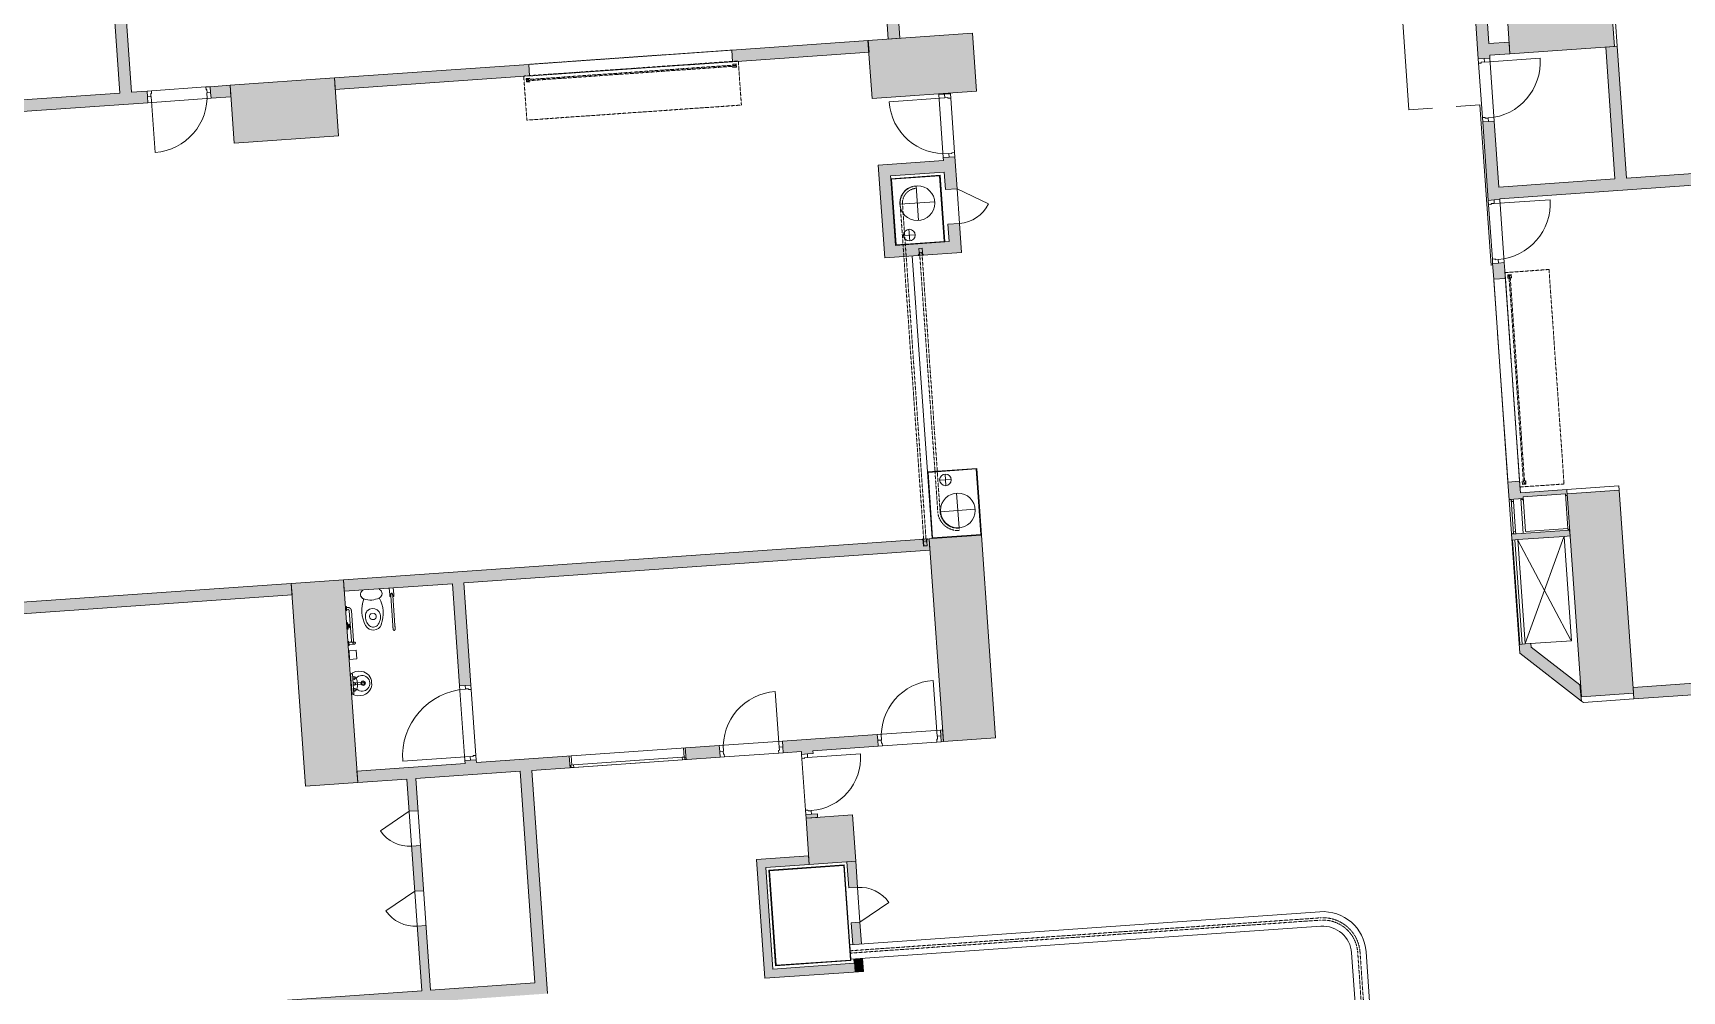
# Model space of a CAD drawing. Header units: millimetres. Extents: x 833941507 to 1669051331, y 817666127 to 1636299673.
# Drawn here: x 834426226 to 834454592, y 818070849 to 818087337 of the extents above; entities that cross this region are included whole.
import ezdxf

# ---------------------------------------------------------------- set-up
doc = ezdxf.new("R2010")
doc.units = ezdxf.units.MM
doc.header["$LTSCALE"] = 3
doc.linetypes.add('3A35X-MAGP-P-MP-B02B$0$Long Dash', pattern=[13.5, 9, -4.5])
doc.linetypes.add('3A35X-MAGP-P-MP-B02B$0$Overhead', pattern=[1.8, 1.2, -0.6])
for name, color, linetype, lineweight in [('3A35X-MAGP-P-MP-B02B$0$A-000-M_MASS', 252, 'Continuous', 5), ('3A35X-MAGP-P-MP-B02B$0$A-010-M_LINE', 252, 'Continuous', 5), ('3A35X-MAGP-P-MP-B02B$0$A-200-M_WALL_INT', 252, 'Continuous', 9), ('3A35X-MAGP-P-MP-B02B$0$A-200-M_WALL_PAT', 252, 'Continuous', 9), ('3A35X-MAGP-P-MP-B02B$0$A-230-M_FLOOR', 252, 'Continuous', 18), ('3A35X-MAGP-P-MP-B02B$0$A-314-M_WINDO_GLASS', 252, 'Continuous', 9), ('3A35X-MAGP-P-MP-B02B$0$A-314-M_WINDOW', 252, 'Continuous', 5), ('3A35X-MAGP-P-MP-B02B$0$A-314-M_WINDOW_FRM', 252, 'Continuous', 9), ('3A35X-MAGP-P-MP-B02B$0$A-325-M_DOOR', 252, 'Continuous', 5), ('3A35X-MAGP-P-MP-B02B$0$A-325-MH_DOOR', 252, '3A35X-MAGP-P-MP-B02B$0$Long Dash', 5), ('3A35X-MAGP-P-MP-B02B$0$A-770-ME_FFE_SA', 252, 'Continuous', 5), ('3A35X-MAGP-P-MP-B02B$0$A-770-MH_FFE_SA', 252, '3A35X-MAGP-P-MP-B02B$0$Overhead', 5), ('3A35X-MAGP-P-MP-B02B$0$M-520-M_DRAINAGE_FW', 252, 'Continuous', 5), ('3A35X-MAGP-P-MP-B02B$0$S-280-M_COLUMN', 252, 'Continuous', 9), ('3A35X-MAGP-P-MP-B02B$0$Z-050-M_SECTION', 252, 'Continuous', 5), ('3A35X-MAGP-P-MP-B02B$0$Z-060-M_DETAIL', 252, 'Continuous', 5), ('UAJ-23FLOR-h', 251, 'Continuous', 9)]:
    doc.layers.add(name, color=color, linetype=linetype, lineweight=lineweight)
doc.layers.add('UAJ-00XREF', color=7, linetype='Continuous')

# ---------------------------------------------------------------- blocks, each defined once
blk = doc.blocks.new('GBP-LTC-LB01')
at = {"layer": 'UAJ-23FLOR-h'}
h = blk.add_hatch(dxfattribs=at)
h.set_pattern_fill('EARTH,_O', color=256, scale=180, angle=45)
h.set_pattern_definition([(48.9989, (834576001.8, 818046085.3), (-112.727, 1612.5107), [1143, -1143]), (48.9989, (834575678.3, 818046366.6), (-112.727, 1612.5107), [1143, -1143]), (48.9989, (834575354.8, 818046647.8), (-112.727, 1612.5107), [1143, -1143]), (138.9989, (834575340.7, 818046849.3), (-1612.5107, -112.727), [1143, -1143]), (138.9989, (834575621.9, 818047172.8), (-1612.5107, -112.727), [1143, -1143]), (138.9989, (834575903.1, 818047496.3), (-1612.5107, -112.727), [1143, -1143])])
h.paths.add_polyline_path([(834572173, 818200349), (834310584, 818182062), (834331502, 817882832), (834364940, 817885169), (834473096, 818011284), (834480534, 818020120), (834485095, 818025710), (834491376, 818033619), (834497063, 818041013), (834493146, 818043679), (834512789, 818074029), (834518712, 818083675), (834526231, 818096325), (834534646, 818111073), (834545956, 818131981), (834557205, 818154199), (834564040, 818168497), (834570941, 818183576), (834578368, 818200696)])
h.paths.add_polyline_path([(834382131, 817956470), (834418269, 817958996), (834422062, 817963856), (834428403, 817964299), (834467239, 818010696), (834466445, 818021739), (834476098, 818035709), (834485267, 818048983), (834487015, 818051460), (834497268, 818067303), (834492893, 818129890), (834448057, 818126756), (834416897, 818105052), (834382061, 818080789), (834386167, 818022059), (834377588, 818021459)], flags=16)
edge = h.paths.add_edge_path(flags=16)
edge.add_line((834540292, 818142076), (834533466, 818141614))
edge.add_line((834533466, 818141614), (834523258, 818143863))
edge.add_line((834523258, 818143863), (834525897, 818155839))
edge.add_arc((834558382, 818267025), 115835, 237.2184, 253.71313, ccw=False)
edge.add_line((834495665, 818169638), (834498268, 818132357))
edge.add_line((834498268, 818132357), (834496346, 818130135))
edge.add_line((834496346, 818130135), (834492880, 818129893))
edge.add_line((834492880, 818129893), (834494230, 818110588))
edge.add_line((834494230, 818110588), (834496326, 818110708))
edge.add_line((834496326, 818110708), (834498420, 818080754))
edge.add_line((834498420, 818080754), (834498046, 818080727))
edge.add_line((834498046, 818080727), (834498255, 818077746))
edge.add_line((834498255, 818077746), (834503061, 818078082))
edge.add_line((834503061, 818078082), (834504980, 818081212))
edge.add_line((834504980, 818081212), (834509429, 818088471))
edge.add_line((834509429, 818088471), (834515217, 818097914))
edge.add_line((834515217, 818097914), (834526067, 818116416))
edge.add_line((834526067, 818116416), (834532489, 818127889))
edge.add_line((834532489, 818127889), (834534831, 818132146))
edge.add_line((834534831, 818132146), (834540292, 818142076))
h = blk.add_hatch(dxfattribs=at)
h.set_pattern_fill('EARTH,_O', color=256, scale=180, angle=45)
h.set_pattern_definition([(45.0000001, (-1082349.7, 54794.9), (-3e-06, 1616.4461018), [1143, -1143]), (45.0000001, (-1082652.8, 55098), (-3e-06, 1616.4461018), [1143, -1143]), (45.0000001, (-1082955.9, 55401.1), (-3e-06, 1616.4461018), [1143, -1143]), (135.0000001, (-1082955.9, 55603.1), (-1616.4461018, -3e-06), [1143, -1143]), (135.0000001, (-1082652.8, 55906.2), (-1616.4461018, -3e-06), [1143, -1143]), (135.0000001, (-1082349.7, 56209.3), (-1616.4461018, -3e-06), [1143, -1143])])
h.paths.add_polyline_path([(834669469, 818015499), (834651081, 818014214), (834651091, 818014066), (834669480, 818015352)], flags=16)
edge = h.paths.add_edge_path()
edge.add_arc((834611764, 818123015), 22001, 94.0007, 118.6887)
edge.add_line((834601202, 818142316), (834593918, 818141228))
edge.add_arc((834611768, 818123014), 25503, 93.9972, 134.4213, ccw=False)
edge.add_line((834609991, 818148455), (834618164, 818149026))
edge.add_line((834618164, 818149026), (834618408, 818145535))
edge.add_line((834618408, 818145535), (834616365, 818145392))
edge.add_line((834616365, 818145392), (834616609, 818141901))
edge.add_line((834616609, 818141901), (834611622, 818141552))
edge.add_line((834611622, 818141552), (834611378, 818145043))
edge.add_line((834611378, 818145043), (834610229, 818144963))
h.paths.add_polyline_path([(834673233, 818197366), (834607546, 818192774), (834599172, 818174435), (834588349, 818152375), (834578622, 818133891), (834568418, 818115665), (834556457, 818095618), (834546606, 818080042), (834532219, 818058624), (834523692, 818046596), (834515684, 818035708), (834508244, 818025930), (834500656, 818016266), (834489787, 818002934), (834483448, 817995421), (834478638, 817989842), (834458454, 817967379), (834441506, 817949096), (834383076, 817886437), (834482027, 817893355), (834551919, 817920009), (834634905, 817930637), (834634023, 817939309), (834633770, 817941796), (834633578, 817943687), (834508697, 817930984), (834507053, 817930191), (834506409, 817939427), (834507657, 817945567), (834503417, 818006767), (834503064, 818011763), (834514053, 818025792), (834520785, 818034889), (834526319, 818042437), (834532382, 818050706), (834536346, 818056473), (834542258, 818065226), (834550406, 818077287), (834561579, 818095002), (834574523, 818117080), (834587769, 818140310), (834609774, 818143595), (834610002, 818140336), (834634253, 818142031), (834636807, 818105492), (834642791, 818105914), (834646279, 818056033), (834640293, 818055614), (834643382, 818011425), (834641138, 818011268), (834645776, 817944928), (834639048, 817944244), (834640362, 817931328), (834651070, 817932707), (834650588, 817936476), (834685106, 817940897), (834685588, 817937128), (834691374, 817937869)])
blk = doc.blocks.new('3A35X-MAGP-P-MP-B02B')
at = {"layer": '3A35X-MAGP-P-MP-B02B$0$A-200-M_WALL_PAT'}
h = blk.add_hatch(color=256, dxfattribs=at)
h.paths.add_polyline_path([(55550, 163456), (55750, 163456), (55750, 168930), (55550, 168930)], flags=0)
h.paths.add_polyline_path([(55550, 171156), (55750, 171156), (55750, 172318), (55550, 172318), (55550, 171356)], flags=0)
h.paths.add_polyline_path([(55597, 173406), (55750, 173406), (55750, 173456), (55550, 173455), (55550, 173406)], flags=0)
h = blk.add_hatch(color=256, dxfattribs=at)
h.paths.add_polyline_path([(68900, 163456), (69000, 163456), (69000, 164143), (68800, 164143), (68800, 163456)], flags=0)
h.paths.add_polyline_path([(68900, 166869), (69000, 166869), (69000, 170856), (68800, 170856), (68800, 166869)], flags=0)
h = blk.add_hatch(color=256, dxfattribs=at)
h.paths.add_polyline_path([(79100, 151976), (79100, 152306), (78900, 152306), (78900, 152156)], flags=0)
h.paths.add_polyline_path([(79000, 154106), (79100, 154106), (79100, 154206), (78900, 154206), (78900, 154106)], flags=0)
h.paths.add_polyline_path([(78900, 154806), (79100, 154806), (79100, 155106), (78900, 155106), (78900, 154831)], flags=0)
h.paths.add_polyline_path([(79100, 158606), (79100, 158878), (78900, 158878), (78900, 158606), (79000, 158606)], flags=0)
h.paths.add_polyline_path([(79100, 159966), (79100, 161318), (78900, 161318), (78900, 159966), (79000, 159966)], flags=0)
h.paths.add_polyline_path([(79100, 162406), (79100, 166656), (78900, 166656), (78900, 162406), (79000, 162406)], flags=0)
h = blk.add_hatch(color=256, dxfattribs=at)
h.paths.add_polyline_path([(56019, 163256), (56019, 163456), (50250, 163456), (50250, 163256), (55906, 163256)], flags=0)
h.paths.add_polyline_path([(57450, 163256), (57450, 163456), (57107, 163456), (57107, 163256)], flags=0)
h = blk.add_hatch(color=256, dxfattribs=at)
h.paths.add_polyline_path([(66734, 163256), (68450, 163257), (68450, 163456), (66100, 163456), (66100, 163256), (66372, 163256)], flags=0)
h.paths.add_polyline_path([(62600, 163256), (62600, 163456), (59250, 163456), (59250, 163256), (62100, 163256)], flags=0)
for points in [[(79450, 162456), (79450, 162656), (79100, 162656), (79100, 162456)], [(81100, 160181), (81300, 160181), (81300, 162456), (81100, 162456)], [(69357, 161106), (69600, 161106), (69600, 161306), (68475, 161306), (68475, 161106), (68974, 161106)], [(68675, 159906), (68675, 161106), (68475, 161106), (68475, 159906)], [(81100, 159981), (81100, 160181), (79100, 160181), (79100, 159981), (80921, 159981)], [(89134, 159981), (90955, 159981), (90955, 160181), (81100, 160181), (81100, 159981), (88702, 159981)], [(79900, 154806), (79900, 154906), (79100, 154906), (79100, 154806), (79140, 154806), (79140, 154836), (79870, 154836), (79870, 154806)], [(79100, 154106), (79900, 154106), (79900, 154206), (79100, 154206)], [(79900, 151256), (79886, 151539), (79100, 152245), (79100, 151976), (79817, 151331)], [(59800, 151331), (61600, 151331), (61600, 151531), (58800, 151531), (58800, 151331), (59650, 151331)], [(61800, 147681), (61800, 151531), (61600, 151531), (61600, 147681)], [(80800, 151231), (91800, 151231), (91800, 151431), (80800, 151431), (80800, 151331)], [(65700, 147631), (65700, 149531), (65550, 149531), (65550, 147631)], [(65700, 149381), (66450, 149381), (66450, 149531), (65700, 149531)], [(67050, 147481), (67100, 147481), (67100, 147631), (65550, 147631), (65550, 147481), (66734, 147481)], [(67100, 147481), (67250, 147481), (67250, 147706), (67100, 147706), (67100, 147519)]]:
    blk.add_hatch(color=256, dxfattribs=at).paths.add_polyline_path(points, flags=0)
h = blk.add_hatch(color=256, dxfattribs=at)
h.paths.add_polyline_path([(69600, 159906), (69800, 159906), (69800, 160206), (69600, 160206)], flags=0)
h.paths.add_polyline_path([(69600, 160806), (69800, 160806), (69800, 161355), (69600, 161355), (69600, 160831)], flags=0)
h.paths.add_polyline_path([(69753, 162443), (69800, 162443), (69800, 162456), (69600, 162456), (69600, 162443), (69700, 162443)], flags=0)
h = blk.add_hatch(color=256, dxfattribs=at)
h.paths.add_polyline_path([(69067, 159706), (69800, 159706), (69800, 159906), (68475, 159906), (68475, 159706), (69065, 159706)], flags=0)
h.paths.add_polyline_path([(69067, 159706), (69065, 159707), (69070, 159756), (69072, 159826), (69130, 159825), (69130, 159756), (69129, 159768), (69129, 159825), (69072, 159825), (69070, 159744), (69067, 159707)], flags=0)
h = blk.add_hatch(color=256, dxfattribs=at)
h.paths.add_polyline_path([(49750, 154631), (57900, 154631), (57900, 154831), (49537, 154831), (49537, 154631)], flags=0)
h.paths.add_polyline_path([(48448, 154631), (48449, 154631), (48448, 154831), (47800, 154831), (47800, 154631), (48400, 154631)], flags=0)
h = blk.add_hatch(color=256, dxfattribs=at)
h.paths.add_polyline_path([(60307, 154631), (68900, 154631), (68900, 154831), (58800, 154831), (58800, 154631), (60014, 154631)], flags=0)
h.paths.add_polyline_path([(68795, 154711), (68795, 154781), (68797, 154770), (68797, 154712), (68854, 154712), (68855, 154793), (68855, 154781), (68854, 154711), (68797, 154711)], flags=0)
h = blk.add_hatch(color=256, dxfattribs=at)
h.paths.add_polyline_path([(60665, 151531), (60860, 151531), (60860, 151581), (60665, 151581)], flags=0)
h.paths.add_polyline_path([(60665, 152869), (60860, 152869), (60860, 154631), (60665, 154631), (60665, 152977)], flags=0)
h = blk.add_hatch(color=256, dxfattribs=at)
h.paths.add_polyline_path([(61800, 151331), (62462, 151331), (62462, 151531), (61800, 151531)], flags=0)
h.paths.add_polyline_path([(64462, 151331), (65049, 151331), (65049, 151531), (64462, 151531)], flags=0)
h.paths.add_polyline_path([(66450, 151331), (67774, 151331), (67774, 151531), (66137, 151531), (66137, 151331)], flags=0)
h.paths.add_polyline_path([(68862, 151331), (68900, 151331), (68900, 151531), (68862, 151531), (68862, 151378)], flags=0)
h = blk.add_hatch(color=256, dxfattribs=at)
h.paths.add_polyline_path([(59650, 147681), (59800, 147681), (59800, 148796), (59650, 148796), (59650, 147696)], flags=0)
h.paths.add_polyline_path([(59650, 149396), (59800, 149396), (59800, 150176), (59650, 150176), (59650, 149862)], flags=0)
h.paths.add_polyline_path([(59650, 150776), (59800, 150776), (59800, 151331), (59650, 151331)], flags=0)
h = blk.add_hatch(color=256, dxfattribs=at)
h.paths.add_polyline_path([(66650, 150181), (66650, 150243), (66450, 150243), (66450, 150181), (66610, 150181)], flags=0)
h.paths.add_polyline_path([(66529, 151281), (66650, 151281), (66650, 151331), (66450, 151331), (66450, 151281), (66493, 151281)], flags=0)
h = blk.add_hatch(color=256, dxfattribs=at)
h.paths.add_polyline_path([(67225, 147956), (67250, 147956), (67250, 148331), (67100, 148331), (67100, 147956)], flags=0)
h.paths.add_polyline_path([(67100, 148931), (67250, 148931), (67250, 149381), (67100, 149381)], flags=0)
h = blk.add_hatch(color=256, dxfattribs=at)
h.paths.add_polyline_path([(57906, 147481), (61800, 147481), (61800, 147681), (52870, 147681), (52870, 147481), (57900, 147481)], flags=0)
h.paths.add_polyline_path([(50537, 147481), (50844, 147481), (50844, 147681), (50262, 147681), (50450, 147481)], flags=0)
at = {"layer": '3A35X-MAGP-P-MP-B02B$0$A-314-M_WINDOW'}
h = blk.add_hatch(dxfattribs=at)
h.set_pattern_fill('FP_3', color=256, angle=-90, style=0, pattern_type=2)
h.set_pattern_definition([(45, (6e-05, 5e-05), (-1391.035, 1391.035), []), (135, (6e-05, 5e-05), (-1391.035, -1391.035), [])])
h.paths.add_polyline_path([(78935, 154211), (78935, 154801), (78900, 154801), (78900, 154211)], flags=0)
at = {"layer": '3A35X-MAGP-P-MP-B02B$0$S-280-M_COLUMN', "lineweight": 5}
for points in [[(57450, 162456), (59250, 162456), (59250, 163456), (57450, 163456), (57450, 163256)], [(70250, 162456), (70250, 163456), (68450, 163456), (68450, 162456), (69800, 162456)], [(79450, 162456), (81250, 162456), (81250, 163456), (79450, 163456), (79450, 162562)], [(58800, 151331), (58800, 154831), (57900, 154831), (57900, 151331)], [(69800, 151331), (69800, 154831), (68900, 154831), (68900, 151331)], [(80049, 151331), (80800, 151331), (80800, 154831), (79900, 154831), (79900, 151331), (80046, 151331)], [(67250, 149381), (67250, 150181), (66450, 150181), (66450, 149381), (67050, 149381)]]:
    blk.add_hatch(color=256, dxfattribs=at).paths.add_polyline_path(points, flags=0)
at = {"layer": '3A35X-MAGP-P-MP-B02B$0$A-000-M_MASS'}
for p, q in [((59575, 154520), (59575, 154631)), ((59645, 154631), (59645, 154520)), ((58820, 154366), (58810, 154366)), ((58810, 154331), (58810, 154365)), ((58810, 154297), (58810, 154331)), ((58820, 154365), (58820, 154331)), ((58840, 154349), (58820, 154349)), ((58820, 154331), (58820, 154297)), ((58820, 154313), (58840, 154313)), ((59575, 154485), (59575, 154520)), ((59575, 154485), (59593, 154485)), ((59592, 154499), (59592, 153984)), ((59628, 153984), (59628, 154499)), ((59628, 154485), (59645, 154485)), ((59645, 154520), (59645, 154485)), ((58810, 154296), (58820, 154296)), ((58862, 154291), (58862, 153771)), ((58898, 153771), (58898, 154291)), ((58820, 153766), (58810, 153766)), ((58820, 153766), (58810, 153766)), ((58810, 153766), (58810, 153765)), ((58810, 153696), (58810, 153766)), ((58810, 153765), (58810, 153765)), ((58820, 153766), (58820, 153696)), ((58820, 153765), (58820, 153766)), ((58820, 153765), (58820, 153765)), ((58870, 153749), (58820, 153749)), ((58810, 153697), (58810, 153697)), ((58810, 153697), (58810, 153696)), ((58810, 153696), (58820, 153696)), ((58810, 153696), (58820, 153696)), ((58820, 153713), (58870, 153713)), ((58820, 153697), (58820, 153697)), ((58820, 153696), (58820, 153697))]:
    blk.add_line(p, q, dxfattribs=at)
at = {"layer": '3A35X-MAGP-P-MP-B02B$0$A-000-M_MASS', "flags": 128}
for points in [[(58898, 154291), (58898, 154293), (58898, 154296), (58898, 154298), (58898, 154300), (58897, 154303), (58897, 154305), (58896, 154307), (58895, 154309), (58895, 154312), (58894, 154314), (58893, 154316), (58892, 154318), (58891, 154320), (58890, 154322), (58888, 154324), (58887, 154326), (58885, 154328), (58884, 154329), (58882, 154331), (58881, 154333), (58879, 154334), (58877, 154336), (58876, 154337), (58874, 154339), (58872, 154340), (58870, 154341), (58868, 154342), (58866, 154343), (58864, 154344), (58861, 154345), (58859, 154346), (58857, 154347), (58855, 154347), (58853, 154348), (58850, 154348), (58848, 154349), (58846, 154349), (58843, 154349), (58841, 154349), (58840, 154349)], [(58840, 154313), (58841, 154313), (58842, 154313), (58843, 154313), (58844, 154313), (58845, 154313), (58846, 154313), (58846, 154312), (58847, 154312), (58848, 154312), (58849, 154311), (58850, 154311), (58851, 154311), (58851, 154310), (58852, 154310), (58853, 154309), (58854, 154309), (58854, 154308), (58855, 154308), (58856, 154307), (58856, 154307), (58857, 154306), (58857, 154305), (58858, 154305), (58858, 154304), (58859, 154303), (58859, 154302), (58860, 154302), (58860, 154301), (58861, 154300), (58861, 154299), (58861, 154298), (58861, 154297), (58862, 154297), (58862, 154296), (58862, 154295), (58862, 154294), (58862, 154293), (58862, 154292), (58862, 154291), (58862, 154291)], [(59624, 154520), (59622, 154527), (59621, 154533), (59619, 154538), (59616, 154541), (59614, 154544), (59612, 154545), (59609, 154545), (59607, 154544), (59604, 154541), (59602, 154538), (59600, 154533), (59598, 154527), (59597, 154520)], [(58862, 153771), (58862, 153770), (58862, 153769), (58862, 153769), (58862, 153768), (58862, 153767), (58862, 153766), (58862, 153765), (58861, 153764), (58861, 153763), (58861, 153763), (58860, 153762), (58860, 153761), (58859, 153760), (58859, 153759), (58859, 153759), (58858, 153758), (58857, 153757), (58857, 153757), (58856, 153756), (58856, 153755), (58855, 153755), (58854, 153754), (58854, 153754), (58853, 153753), (58852, 153753), (58852, 153752), (58851, 153752), (58850, 153751), (58849, 153751), (58848, 153751), (58848, 153750), (58847, 153750), (58846, 153750), (58845, 153750), (58844, 153749), (58843, 153749), (58842, 153749), (58841, 153749)], [(58870, 153749), (58872, 153749), (58874, 153749), (58875, 153749), (58877, 153749), (58878, 153749), (58880, 153749), (58881, 153749), (58883, 153749), (58884, 153749), (58886, 153749), (58887, 153749), (58889, 153749), (58890, 153749), (58892, 153749), (58893, 153749), (58894, 153749), (58896, 153749), (58897, 153749), (58898, 153749), (58899, 153749), (58900, 153749), (58901, 153749), (58902, 153749), (58903, 153749), (58904, 153749), (58905, 153749), (58906, 153749), (58906, 153749), (58907, 153749), (58908, 153749), (58908, 153749), (58909, 153749), (58909, 153749), (58909, 153749)], [(58882, 153731), (58884, 153732), (58885, 153734), (58887, 153736), (58888, 153738), (58889, 153740), (58890, 153742), (58892, 153744), (58893, 153746), (58894, 153748), (58894, 153750), (58895, 153752), (58896, 153755), (58897, 153757), (58897, 153759), (58898, 153761), (58898, 153764), (58898, 153766), (58898, 153768), (58898, 153771), (58898, 153771)], [(58910, 153749), (58910, 153749), (58910, 153749)], [(58912, 153749), (58913, 153749), (58913, 153749), (58914, 153749), (58915, 153749), (58915, 153748), (58916, 153748), (58917, 153748), (58917, 153748), (58918, 153747), (58919, 153747), (58919, 153747), (58920, 153746), (58921, 153746), (58921, 153746), (58922, 153745), (58922, 153745)], [(58924, 153743), (58924, 153743), (58925, 153742), (58925, 153741), (58926, 153741), (58926, 153740), (58926, 153740), (58927, 153739), (58927, 153738), (58927, 153738), (58927, 153737), (58928, 153736), (58928, 153736), (58928, 153735), (58928, 153734), (58928, 153734), (58928, 153733), (58928, 153732)], [(59592, 153984), (59592, 153982), (59592, 153979), (59592, 153976), (59592, 153974), (59592, 153971), (59592, 153969), (59592, 153966), (59592, 153964), (59592, 153961), (59592, 153959), (59592, 153956), (59592, 153954), (59592, 153952), (59592, 153950), (59592, 153947), (59592, 153945), (59592, 153943), (59592, 153941), (59592, 153939), (59592, 153938), (59592, 153936), (59592, 153934), (59592, 153932), (59592, 153931), (59592, 153929), (59592, 153928), (59592, 153927), (59592, 153926), (59592, 153925), (59592, 153924), (59592, 153923), (59592, 153922), (59592, 153921), (59592, 153921), (59592, 153920), (59592, 153920), (59592, 153919), (59592, 153919), (59592, 153919)], [(59592, 153919), (59592, 153919), (59592, 153919), (59592, 153920), (59592, 153920), (59592, 153920), (59592, 153921), (59592, 153922), (59592, 153922), (59592, 153923), (59592, 153924), (59592, 153925), (59592, 153927), (59592, 153928), (59592, 153929), (59592, 153931), (59592, 153932), (59592, 153934), (59592, 153935), (59592, 153937), (59592, 153939), (59592, 153941), (59592, 153943), (59592, 153945), (59592, 153947), (59592, 153949), (59592, 153951), (59592, 153954), (59592, 153956), (59592, 153958), (59592, 153961), (59592, 153963), (59592, 153966), (59592, 153968), (59592, 153971), (59592, 153973), (59592, 153976), (59592, 153978), (59592, 153981), (59592, 153983), (59592, 153984)], [(59628, 153919), (59628, 153918), (59628, 153918), (59628, 153917), (59628, 153916), (59628, 153916), (59628, 153915), (59628, 153914), (59627, 153914), (59627, 153913), (59627, 153912), (59627, 153912), (59626, 153911), (59626, 153910), (59626, 153910), (59625, 153909), (59625, 153908), (59624, 153908), (59624, 153907), (59623, 153907), (59623, 153906), (59622, 153906), (59622, 153905), (59621, 153905), (59621, 153904), (59620, 153904), (59619, 153904), (59619, 153903), (59618, 153903), (59618, 153903), (59617, 153902), (59616, 153902), (59616, 153902), (59615, 153902), (59614, 153902), (59613, 153901), (59613, 153901), (59612, 153901), (59611, 153901), (59611, 153901), (59610, 153901), (59609, 153901), (59608, 153901), (59608, 153901), (59607, 153901), (59606, 153902), (59606, 153902), (59605, 153902), (59604, 153902), (59604, 153903), (59603, 153903), (59602, 153903), (59602, 153903), (59601, 153904), (59600, 153904), (59600, 153905), (59599, 153905), (59599, 153906), (59598, 153906), (59598, 153906), (59597, 153907), (59597, 153908), (59596, 153908), (59596, 153909), (59595, 153909), (59595, 153910), (59595, 153911), (59594, 153911), (59594, 153912), (59594, 153912), (59593, 153913), (59593, 153914), (59593, 153915), (59593, 153915), (59593, 153916), (59593, 153917), (59592, 153917), (59592, 153918), (59592, 153919), (59592, 153919)], [(59628, 153984), (59628, 153982), (59628, 153979), (59628, 153976), (59628, 153974), (59628, 153971), (59628, 153969), (59628, 153966), (59628, 153964), (59628, 153961), (59628, 153959), (59628, 153956), (59628, 153954), (59628, 153952), (59628, 153950), (59628, 153947), (59628, 153945), (59628, 153943), (59628, 153941), (59628, 153939), (59628, 153938), (59628, 153936), (59628, 153934), (59628, 153932), (59628, 153931), (59628, 153929), (59628, 153928), (59628, 153927), (59628, 153926), (59628, 153925), (59628, 153924), (59628, 153923), (59628, 153922), (59628, 153921), (59628, 153921), (59628, 153920), (59628, 153920), (59628, 153919), (59628, 153919), (59628, 153919)], [(59628, 153919), (59628, 153919), (59628, 153919), (59628, 153920), (59628, 153920), (59628, 153920), (59628, 153921), (59628, 153922), (59628, 153922), (59628, 153923), (59628, 153924), (59628, 153925), (59628, 153927), (59628, 153928), (59628, 153929), (59628, 153931), (59628, 153932), (59628, 153934), (59628, 153935), (59628, 153937), (59628, 153939), (59628, 153941), (59628, 153943), (59628, 153945), (59628, 153947), (59628, 153949), (59628, 153951), (59628, 153954), (59628, 153956), (59628, 153958), (59628, 153961), (59628, 153963), (59628, 153966), (59628, 153968), (59628, 153971), (59628, 153973), (59628, 153976), (59628, 153978), (59628, 153981), (59628, 153983), (59628, 153984)], [(58909, 153713), (58909, 153713), (58908, 153713), (58908, 153713), (58907, 153713), (58907, 153713), (58906, 153713), (58905, 153713), (58904, 153713), (58903, 153713), (58902, 153713), (58901, 153713), (58900, 153713), (58899, 153713), (58898, 153713), (58897, 153713), (58896, 153713), (58895, 153713), (58893, 153713), (58892, 153713), (58891, 153713), (58889, 153713), (58888, 153713), (58886, 153713), (58885, 153713), (58883, 153713), (58882, 153713), (58880, 153713), (58879, 153713), (58877, 153713), (58876, 153713), (58874, 153713), (58872, 153713), (58871, 153713), (58870, 153713)], [(58910, 153713), (58910, 153713), (58910, 153713)], [(58923, 153718), (58922, 153717), (58921, 153717), (58921, 153717), (58920, 153716), (58920, 153716), (58919, 153715), (58918, 153715), (58918, 153715), (58917, 153714), (58916, 153714), (58916, 153714), (58915, 153714), (58914, 153714), (58914, 153713), (58913, 153713), (58912, 153713), (58911, 153713)], [(58928, 153730), (58928, 153729), (58928, 153728), (58928, 153728), (58928, 153727), (58928, 153726), (58928, 153726), (58927, 153725), (58927, 153724), (58927, 153724), (58926, 153723), (58926, 153722), (58926, 153722), (58925, 153721), (58925, 153721), (58924, 153720), (58924, 153719)]]:
    blk.add_lwpolyline(points, dxfattribs=at)
at = {"layer": '3A35X-MAGP-P-MP-B02B$0$A-000-M_MASS', "lineweight": 18}
for start, end in [(90, 270), (270, 90)]:
    blk.add_arc((58910, 153731), 18, start, end, dxfattribs=at)
at = {"layer": '3A35X-MAGP-P-MP-B02B$0$A-000-M_MASS'}
blk.add_arc((58910, 153731), 18, 270, 90, dxfattribs=at)
for points in [[(59597, 154520), (59596, 154517), (59595, 154512), (59593, 154505), (59592, 154501), (59592, 154499)], [(59628, 154499), (59628, 154501), (59628, 154505), (59626, 154512), (59625, 154517), (59624, 154520)]]:
    blk.add_open_spline(points, degree=3, dxfattribs=at)
at = {"layer": '3A35X-MAGP-P-MP-B02B$0$A-010-M_LINE'}
blk.add_line((56094, 163456), (57032, 163456), dxfattribs=at)
at = {"layer": '3A35X-MAGP-P-MP-B02B$0$A-200-M_WALL_INT'}
for p, q in [((55550, 168930), (55550, 163456)), ((55750, 163456), (55750, 168930)), ((78900, 166656), (78900, 162406)), ((79100, 162656), (79100, 166456)), ((68800, 164143), (68800, 163456)), ((69000, 163456), (69000, 164143)), ((55550, 163456), (50250, 163456)), ((56019, 163456), (55750, 163456)), ((57450, 163456), (57107, 163456)), ((57450, 163256), (57450, 163456)), ((62600, 163456), (59250, 163456)), ((59250, 163456), (59250, 163256)), ((62600, 163256), (62600, 163456)), ((68455, 163456), (66100, 163456)), ((66100, 163456), (66100, 163256)), ((68455, 163256), (68455, 163456)), ((68800, 163456), (69000, 163456)), ((50250, 163256), (56019, 163256)), ((56019, 163256), (56019, 163356)), ((57107, 163356), (57107, 163256)), ((57107, 163256), (57450, 163256)), ((59250, 163256), (62600, 163256)), ((66100, 163256), (68455, 163256)), ((79450, 162656), (79100, 162656)), ((79450, 162456), (79450, 162656)), ((69800, 162456), (69600, 162456)), ((69600, 162456), (69600, 162443)), ((69600, 162443), (69700, 162443)), ((69800, 162443), (69800, 162456)), ((79000, 162406), (79100, 162406)), ((79100, 162406), (79100, 162456)), ((79100, 162456), (79450, 162456)), ((81300, 162456), (81100, 162456)), ((81100, 162456), (81100, 160181)), ((81300, 160181), (81300, 162456)), ((69600, 161306), (68475, 161306)), ((68475, 161306), (68475, 159706)), ((69700, 161355), (69600, 161355)), ((69600, 161355), (69600, 161306)), ((69800, 160806), (69800, 161355)), ((78900, 161318), (78900, 159966)), ((79100, 161318), (79000, 161318)), ((79100, 160181), (79100, 161318)), ((68675, 161106), (69600, 161106)), ((68675, 161056), (68675, 161106)), ((69600, 161106), (69600, 160806)), ((69600, 160806), (69800, 160806)), ((69800, 160206), (69600, 160206)), ((69600, 160206), (69600, 159906)), ((69800, 159706), (69800, 160206)), ((81100, 160181), (79100, 160181)), ((90950, 160181), (81300, 160181)), ((68475, 159706), (69800, 159706)), ((69600, 159906), (69525, 159906)), ((79000, 159966), (79100, 159966)), ((79100, 159966), (79100, 159981)), ((79100, 159981), (90955, 159981)), ((78900, 158878), (78900, 158606)), ((79100, 158878), (79000, 158878)), ((79100, 158606), (79100, 158878)), ((78900, 158606), (79100, 158606)), ((79100, 155106), (78900, 155106)), ((78900, 155106), (78900, 154801)), ((79100, 154906), (79100, 155106)), ((79900, 154906), (79100, 154906)), ((79900, 154806), (79900, 154906)), ((57900, 154831), (49537, 154831)), ((50750, 154631), (57900, 154631)), ((57900, 154631), (57900, 154831)), ((68900, 154831), (58800, 154831)), ((58800, 154831), (58800, 154631)), ((58800, 154631), (60665, 154631)), ((60665, 154631), (60665, 152869)), ((60860, 154631), (68900, 154631)), ((60860, 152869), (60860, 154631)), ((68900, 154631), (68900, 154831)), ((78900, 154806), (79140, 154806)), ((79100, 154806), (79100, 154206)), ((79870, 154806), (79900, 154806)), ((78900, 152156), (78900, 154211)), ((79900, 154206), (78900, 154206)), ((78900, 154106), (79000, 154106)), ((79800, 154106), (79900, 154106)), ((79900, 154106), (79900, 154206)), ((60665, 152869), (60760, 152869)), ((79000, 152306), (78900, 152306)), ((78900, 152156), (79900, 151256)), ((79100, 152245), (79100, 152306)), ((79886, 151539), (79100, 152245)), ((60665, 151531), (58800, 151531)), ((58800, 151531), (58800, 151331)), ((60665, 151581), (60665, 151531)), ((60760, 151581), (60665, 151581)), ((60860, 151531), (60860, 151581)), ((60860, 151531), (65049, 151531)), ((62462, 151331), (62462, 151531)), ((64462, 151531), (64462, 151331)), ((65049, 151431), (65049, 151531)), ((67774, 151531), (66137, 151531)), ((66137, 151531), (66137, 151431)), ((67774, 151431), (67774, 151531)), ((68900, 151531), (68862, 151531)), ((68862, 151531), (68862, 151431)), ((68900, 151331), (68900, 151531)), ((79900, 151256), (79886, 151539)), ((58800, 151331), (59650, 151331)), ((59650, 151331), (59650, 147681)), ((59800, 151331), (61600, 151331)), ((59800, 147681), (59800, 151331)), ((61600, 151331), (61600, 147681)), ((65049, 151331), (61800, 151331)), ((61800, 147481), (61800, 151331)), ((66137, 151331), (66450, 151331)), ((66450, 151331), (66450, 151281)), ((66550, 151281), (66650, 151281)), ((66650, 151331), (67774, 151331)), ((66650, 151281), (66650, 151331)), ((68862, 151331), (68900, 151331)), ((90955, 151431), (80800, 151431)), ((80800, 151431), (80800, 151231)), ((80800, 151231), (82825, 151231)), ((59650, 150776), (59800, 150776)), ((59800, 150176), (59650, 150176)), ((66450, 150243), (66450, 150181)), ((66450, 150181), (66650, 150181)), ((66650, 150243), (66550, 150243)), ((66650, 150181), (66650, 150243)), ((65550, 149531), (65550, 147481)), ((66450, 149531), (65550, 149531)), ((66450, 149381), (66450, 149531)), ((59650, 149396), (59800, 149396)), ((65700, 147631), (65700, 149381)), ((65700, 149381), (66450, 149381)), ((67100, 149381), (67100, 148931)), ((67250, 149381), (67100, 149381)), ((67250, 148931), (67250, 149381)), ((67100, 148931), (67250, 148931)), ((59800, 148796), (59650, 148796)), ((67100, 148331), (67100, 147956)), ((67250, 148331), (67100, 148331)), ((67250, 147956), (67250, 148331)), ((59650, 147681), (52870, 147681)), ((61600, 147681), (59800, 147681)), ((67100, 147631), (65700, 147631)), ((67100, 147706), (67100, 147631)), ((67250, 147481), (67250, 147706)), ((65550, 147481), (67250, 147481))]:
    blk.add_line(p, q, dxfattribs=at)
at = {"layer": '3A35X-MAGP-P-MP-B02B$0$A-230-M_FLOOR'}
for p, q in [((56094, 163456), (57032, 163456)), ((62600, 163456), (66100, 163456)), ((81300, 163456), (81300, 162456)), ((57107, 163256), (56019, 163256)), ((66100, 163256), (62600, 163256)), ((69600, 161355), (69600, 162443)), ((69800, 162368), (69800, 161430)), ((78900, 161393), (78900, 162331)), ((79100, 162406), (79100, 161318)), ((69800, 160806), (69800, 160206)), ((68950, 155981), (68950, 159706)), ((78900, 158953), (78900, 159891)), ((79100, 159966), (79100, 158878)), ((78900, 155106), (78900, 158606)), ((79100, 158606), (79100, 155106)), ((79900, 154906), (80800, 154906)), ((80800, 154906), (80800, 154831)), ((60665, 151581), (60665, 152869)), ((60860, 152794), (60860, 151656)), ((65049, 151531), (66137, 151531)), ((67774, 151531), (68862, 151531)), ((66062, 151331), (65124, 151331)), ((66450, 150318), (66450, 151206)), ((68787, 151331), (67849, 151331)), ((79928, 151231), (79900, 151256)), ((80800, 151231), (79928, 151231)), ((67250, 148931), (67250, 148331))]:
    blk.add_line(p, q, dxfattribs=at)
at = {"layer": '3A35X-MAGP-P-MP-B02B$0$A-314-M_WINDO_GLASS'}
for p, q in [((64399, 151375), (62525, 151375)), ((64399, 151331), (62525, 151331))]:
    blk.add_line(p, q, dxfattribs=at)
at = {"layer": '3A35X-MAGP-P-MP-B02B$0$A-314-M_WINDOW', "lineweight": 18}
for p, q in [((78900, 154801), (78935, 154801)), ((78900, 154211), (78900, 154801)), ((78935, 154766), (78935, 154806)), ((78935, 154801), (78935, 154211)), ((78970, 154766), (78935, 154766)), ((78970, 154806), (78970, 154766)), ((78935, 154211), (78900, 154211)), ((78935, 154246), (78970, 154246)), ((78935, 154206), (78935, 154246)), ((78970, 154246), (78970, 154206))]:
    blk.add_line(p, q, dxfattribs=at)
at = {"layer": '3A35X-MAGP-P-MP-B02B$0$A-314-M_WINDOW'}
blk.add_line((78970, 154246), (78970, 154766), dxfattribs=at)
at = {"layer": '3A35X-MAGP-P-MP-B02B$0$A-314-M_WINDOW_FRM'}
for p, q in [((62462, 151531), (62494, 151531)), ((62494, 151375), (62494, 151531)), ((64430, 151375), (64430, 151531)), ((64462, 151531), (64430, 151531)), ((62463, 151331), (62481, 151331)), ((62525, 151375), (62481, 151375)), ((62481, 151331), (62481, 151375)), ((62481, 151331), (62525, 151331)), ((62525, 151331), (62525, 151375)), ((64399, 151331), (64399, 151375)), ((64443, 151375), (64399, 151375)), ((64443, 151331), (64399, 151331)), ((64443, 151331), (64443, 151375)), ((64462, 151331), (64443, 151331))]:
    blk.add_line(p, q, dxfattribs=at)
at = {"layer": '3A35X-MAGP-P-MP-B02B$0$A-325-M_DOOR', "lineweight": 9}
for p, q in [((56019, 163456), (56094, 163456)), ((56019, 163356), (56019, 163456)), ((56079, 163409), (56079, 163356)), ((56094, 163409), (56079, 163409)), ((56094, 163456), (56094, 163409)), ((57032, 163456), (57107, 163456)), ((57032, 163409), (57032, 163456)), ((57047, 163409), (57032, 163409)), ((57047, 163356), (57047, 163409)), ((57107, 163456), (57107, 163356)), ((56079, 163356), (56019, 163356)), ((57107, 163356), (57047, 163356)), ((69700, 162443), (69800, 162443)), ((69700, 162383), (69700, 162443)), ((69753, 162383), (69700, 162383)), ((69753, 162368), (69753, 162383)), ((69800, 162368), (69753, 162368)), ((69800, 162443), (69800, 162368)), ((79000, 162406), (78900, 162406)), ((78900, 162406), (78900, 162331)), ((78900, 162331), (78947, 162331)), ((78947, 162331), (78947, 162346)), ((78947, 162346), (79000, 162346)), ((79000, 162346), (79000, 162406)), ((69700, 161415), (69753, 161415)), ((69700, 161355), (69700, 161415)), ((69753, 161415), (69753, 161430)), ((69753, 161430), (69800, 161430)), ((69800, 161430), (69800, 161355)), ((69800, 161355), (69700, 161355)), ((78947, 161393), (78900, 161393)), ((78900, 161393), (78900, 161318)), ((78900, 161318), (79000, 161318)), ((78947, 161378), (78947, 161393)), ((79000, 161378), (78947, 161378)), ((79000, 161318), (79000, 161378)), ((79000, 159966), (78900, 159966)), ((78900, 159966), (78900, 159891)), ((78900, 159891), (78947, 159891)), ((78947, 159891), (78947, 159906)), ((78947, 159906), (79000, 159906)), ((79000, 159906), (79000, 159966)), ((78947, 158953), (78900, 158953)), ((78900, 158953), (78900, 158878)), ((78900, 158878), (79000, 158878)), ((78947, 158938), (78947, 158953)), ((79000, 158938), (78947, 158938)), ((79000, 158878), (79000, 158938)), ((60860, 152869), (60760, 152869)), ((60760, 152869), (60760, 152809)), ((60760, 152809), (60813, 152809)), ((60813, 152809), (60813, 152794)), ((60813, 152794), (60860, 152794)), ((60860, 152794), (60860, 152869)), ((60813, 151641), (60760, 151641)), ((60760, 151641), (60760, 151581)), ((60760, 151581), (60860, 151581)), ((60813, 151656), (60813, 151641)), ((60860, 151656), (60813, 151656)), ((60860, 151581), (60860, 151656)), ((65049, 151431), (65109, 151431)), ((65049, 151331), (65049, 151431)), ((65124, 151331), (65049, 151331)), ((65109, 151431), (65109, 151378)), ((65109, 151378), (65124, 151378)), ((65124, 151378), (65124, 151331)), ((66062, 151331), (66062, 151378)), ((66062, 151378), (66077, 151378)), ((66137, 151331), (66062, 151331)), ((66077, 151431), (66137, 151431)), ((66077, 151378), (66077, 151431)), ((66137, 151431), (66137, 151331)), ((66550, 151281), (66450, 151281)), ((66450, 151281), (66450, 151206)), ((66450, 151206), (66493, 151206)), ((66493, 151206), (66493, 151221)), ((66493, 151221), (66550, 151221)), ((66550, 151221), (66550, 151281)), ((67774, 151431), (67834, 151431)), ((67774, 151331), (67774, 151431)), ((67849, 151331), (67774, 151331)), ((67834, 151431), (67834, 151378)), ((67834, 151378), (67849, 151378)), ((67849, 151378), (67849, 151331)), ((68787, 151331), (68787, 151378)), ((68787, 151378), (68802, 151378)), ((68862, 151331), (68787, 151331)), ((68802, 151431), (68862, 151431)), ((68802, 151378), (68802, 151431)), ((68862, 151431), (68862, 151331)), ((66493, 150318), (66450, 150318)), ((66450, 150318), (66450, 150243)), ((66450, 150243), (66550, 150243)), ((66493, 150303), (66493, 150318)), ((66550, 150303), (66493, 150303)), ((66550, 150243), (66550, 150303))]:
    blk.add_line(p, q, dxfattribs=at)
at = {"layer": '3A35X-MAGP-P-MP-B02B$0$A-325-M_DOOR'}
for p, q in [((56082, 163356), (56082, 162394)), ((69700, 162380), (68738, 162380)), ((79000, 162343), (79962, 162343)), ((69800, 160806), (70320, 160506)), ((79000, 159903), (79962, 159903)), ((66074, 151431), (66074, 152393)), ((68799, 151431), (68799, 152393)), ((60760, 151644), (59598, 151644)), ((66550, 151218), (67462, 151218)), ((59650, 150776), (59131, 150476)), ((59650, 149396), (59131, 149096)), ((67250, 148331), (67770, 148631))]:
    blk.add_line(p, q, dxfattribs=at)
for centre, radius, start, end in [((56082, 163356), 962, 270, 0), ((69700, 162380), 962, 180, 270), ((79000, 162343), 962, 270, 0), ((69800, 160806), 600, 270, 330), ((79000, 159903), 962, 270, 0), ((60760, 151644), 1162, 90, 180), ((66074, 151431), 962, 90, 180), ((68799, 151431), 962, 90, 180), ((66550, 151218), 912, 270, 0), ((59650, 150776), 600, 210, 270), ((59650, 149396), 600, 210, 270), ((67250, 148331), 600, 30, 90)]:
    blk.add_arc(centre, radius, start, end, dxfattribs=at)
at = {"layer": '3A35X-MAGP-P-MP-B02B$0$A-325-MH_DOOR'}
for p, q in [((66100, 163456), (62600, 163456)), ((66100, 163256), (62600, 163256)), ((78900, 155106), (78900, 158606)), ((79100, 155106), (79100, 158606))]:
    blk.add_line(p, q, dxfattribs=at)
at = {"layer": '3A35X-MAGP-P-MP-B02B$0$A-770-ME_FFE_SA'}
for p, q in [((62540, 163216), (62540, 163156)), ((62600, 163216), (62540, 163216)), ((62540, 163156), (62600, 163156)), ((62550, 163214), (62600, 163214)), ((62550, 163176), (62550, 163196)), ((62600, 163158), (62550, 163158)), ((62600, 163214), (62600, 163216)), ((62600, 163156), (62600, 163158)), ((66100, 163216), (66160, 163216)), ((66100, 163196), (66100, 163216)), ((66148, 163196), (66100, 163196)), ((66100, 163186), (66148, 163186)), ((66100, 163156), (66100, 163186)), ((66160, 163156), (66100, 163156)), ((66148, 163186), (66148, 163196)), ((66160, 163216), (66160, 163156)), ((69525, 161056), (68675, 161056)), ((68675, 161056), (68675, 159906)), ((69515, 161046), (68685, 161046)), ((68685, 161046), (68685, 159916)), ((69100, 160306), (69100, 160906)), ((69515, 159916), (69515, 161046)), ((69525, 159906), (69525, 161056)), ((68800, 160606), (69400, 160606)), ((69025, 160066), (68825, 160066)), ((68925, 159966), (68925, 160166)), ((68675, 159906), (69525, 159906)), ((68685, 159916), (69515, 159916)), ((69057, 159716), (69055, 159716)), ((69055, 159716), (69055, 159706)), ((69055, 159706), (69067, 159706)), ((69057, 159707), (69057, 159716)), ((69065, 159707), (69057, 159707)), ((69070, 159756), (69065, 159707)), ((69067, 159706), (69072, 159756)), ((69070, 159826), (69070, 159756)), ((69130, 159826), (69070, 159826)), ((69072, 159756), (69072, 159825)), ((69072, 159825), (69129, 159825)), ((69129, 159825), (69129, 159756)), ((69129, 159756), (69134, 159706)), ((69130, 159756), (69130, 159826)), ((69135, 159707), (69130, 159756)), ((69134, 159706), (69145, 159706)), ((69144, 159707), (69135, 159707)), ((69145, 159716), (69144, 159716)), ((69144, 159716), (69144, 159707)), ((69145, 159706), (69145, 159716)), ((79145, 158666), (79205, 158666)), ((79145, 158606), (79145, 158666)), ((79165, 158606), (79145, 158606)), ((79165, 158654), (79165, 158606)), ((79175, 158654), (79165, 158654)), ((79175, 158606), (79175, 158654)), ((79205, 158606), (79175, 158606)), ((79205, 158666), (79205, 158606)), ((69800, 155981), (68950, 155981)), ((68950, 155981), (68950, 154831)), ((68960, 155971), (69790, 155971)), ((68960, 154841), (68960, 155971)), ((69350, 155821), (69150, 155821)), ((69250, 155921), (69250, 155721)), ((69790, 155971), (69790, 154841)), ((69800, 154831), (69800, 155981)), ((69425, 155581), (69425, 154981)), ((69125, 155281), (69725, 155281)), ((79145, 155106), (79145, 155046)), ((79147, 155106), (79145, 155106)), ((79145, 155046), (79205, 155046)), ((79147, 155056), (79147, 155106)), ((79185, 155056), (79165, 155056)), ((79203, 155106), (79203, 155056)), ((79205, 155106), (79203, 155106)), ((79205, 155046), (79205, 155106)), ((68792, 154831), (68780, 154831)), ((68780, 154831), (68780, 154821)), ((68780, 154821), (68782, 154821)), ((68782, 154821), (68782, 154830)), ((68782, 154830), (68790, 154830)), ((68790, 154830), (68795, 154781)), ((68797, 154781), (68792, 154831)), ((68795, 154781), (68795, 154711)), ((68795, 154711), (68855, 154711)), ((68797, 154712), (68797, 154781)), ((68854, 154712), (68797, 154712)), ((68859, 154831), (68854, 154781)), ((68854, 154781), (68854, 154712)), ((68855, 154781), (68860, 154830)), ((68855, 154711), (68855, 154781)), ((68870, 154831), (68859, 154831)), ((68860, 154830), (68869, 154830)), ((68869, 154830), (68869, 154821)), ((68869, 154821), (68870, 154821)), ((68870, 154821), (68870, 154831)), ((68950, 154831), (69800, 154831)), ((69790, 154841), (68960, 154841)), ((79870, 154836), (79140, 154836)), ((79140, 154836), (79140, 154236)), ((79870, 154236), (79870, 154836)), ((78910, 154106), (78900, 154106)), ((78900, 154106), (78900, 152306)), ((78900, 154096), (78900, 152316)), ((78900, 152316), (78900, 154096)), ((78910, 152306), (78910, 154106)), ((78950, 154106), (78950, 152306)), ((79790, 152316), (79000, 154096)), ((79000, 152316), (79790, 154096)), ((79140, 154236), (79870, 154236)), ((78900, 152306), (78910, 152306)), ((67050, 149331), (65750, 149331)), ((65750, 149331), (65750, 147681)), ((67040, 149321), (65760, 149321)), ((65760, 147691), (65760, 149321)), ((67040, 149321), (67040, 147691)), ((67050, 147681), (67050, 149331)), ((67050, 147956), (67050, 147706)), ((75155, 147956), (67050, 147956)), ((65750, 147681), (67050, 147681)), ((67040, 147691), (65760, 147691)), ((67050, 147706), (75155, 147706)), ((75650, 147211), (75650, 135156)), ((75900, 135156), (75900, 147211))]:
    blk.add_line(p, q, dxfattribs=at)
for centre, radius in [((69100, 160606), 300), ((68925, 160066), 100), ((69250, 155821), 100), ((69425, 155281), 300)]:
    blk.add_circle(centre, radius, dxfattribs=at)
for radius in [745, 495]:
    blk.add_arc((75155, 147211), radius, 0, 90, dxfattribs=at)
at = {"layer": '3A35X-MAGP-P-MP-B02B$0$A-770-MH_FFE_SA'}
for p, q in [((66200, 163261), (62500, 163261)), ((62500, 163261), (62500, 162501)), ((66150, 163196), (62550, 163196)), ((62550, 163196), (62550, 163176)), ((62550, 163176), (66150, 163176)), ((66150, 163176), (66150, 163196)), ((66200, 162501), (66200, 163261)), ((62500, 162501), (66200, 162501)), ((69100, 160861), (69100, 160901)), ((68805, 159906), (68805, 160606)), ((68845, 159906), (68845, 160606)), ((68845, 159906), (68805, 159906)), ((68805, 159906), (68805, 154781)), ((68845, 154781), (68845, 159906)), ((69080, 155981), (69080, 159756)), ((69120, 159756), (69080, 159756)), ((69120, 159756), (69120, 155981)), ((79100, 158706), (79100, 155006)), ((79860, 158706), (79100, 158706)), ((79185, 158656), (79165, 158656)), ((79165, 158656), (79165, 155056)), ((79185, 155056), (79185, 158656)), ((79860, 155006), (79860, 158706)), ((69080, 155981), (69080, 155281)), ((69120, 155981), (69080, 155981)), ((69120, 155981), (69120, 155281)), ((69425, 154976), (69425, 154936)), ((79100, 155006), (79860, 155006)), ((79165, 155056), (79185, 155056)), ((68845, 154781), (68805, 154781)), ((78900, 153206), (78900, 154096)), ((78900, 153206), (78900, 154096)), ((78900, 153206), (78900, 152316)), ((78900, 153206), (78900, 152316)), ((67050, 147851), (75155, 147851)), ((75155, 147811), (67050, 147811)), ((75755, 147211), (75755, 135156)), ((75795, 135156), (75795, 147211))]:
    blk.add_line(p, q, dxfattribs=at)
for centre, radius, start, end in [((69100, 160606), 295, 90, 180), ((69100, 160606), 255, 90, 180), ((69425, 155281), 345, 180, 270), ((69425, 155281), 305, 180, 270), ((75155, 147211), 640, 0, 90), ((75155, 147211), 600, 0, 90)]:
    blk.add_arc(centre, radius, start, end, dxfattribs=at)
at = {"layer": '3A35X-MAGP-P-MP-B02B$0$M-520-M_DRAINAGE_FW'}
for p, q in [((59114, 154622), (59114, 154631)), ((59114, 154622), (59114, 154631)), ((59407, 154631), (59407, 154622)), ((59407, 154631), (59407, 154622)), ((58820, 154086), (58810, 154091)), ((58810, 153971), (58810, 154091)), ((58820, 154086), (58820, 153976)), ((58835, 154041), (58820, 154041)), ((58835, 154031), (58835, 154055)), ((58835, 154049), (58835, 154040)), ((58835, 154040), (58835, 154040)), ((58835, 154023), (58835, 154031)), ((58835, 154014), (58835, 154031)), ((59230, 154213), (59217, 154201)), ((59291, 154213), (59230, 154213)), ((59303, 154201), (59291, 154213)), ((58820, 153976), (58810, 153971)), ((58820, 154021), (58835, 154021)), ((58810, 153606), (58810, 153456)), ((58935, 153606), (58810, 153606)), ((58935, 153456), (58935, 153606)), ((58810, 153456), (58935, 153456)), ((58810, 153206), (58810, 152856)), ((58840, 153206), (58810, 153206)), ((58840, 152856), (58840, 153206)), ((59025, 153046), (58881, 153046)), ((59025, 153016), (58881, 153016)), ((58810, 152856), (58840, 152856))]:
    blk.add_line(p, q, dxfattribs=at)
at = {"layer": '3A35X-MAGP-P-MP-B02B$0$M-520-M_DRAINAGE_FW', "flags": 128}
for points in [[(58835, 154061), (58837, 154061), (58839, 154060), (58840, 154059), (58842, 154058), (58845, 154054), (58848, 154048), (58850, 154040), (58850, 154031)], [(58835, 154001), (58837, 154001), (58839, 154002), (58840, 154003), (58842, 154004), (58845, 154008), (58848, 154014), (58850, 154022), (58850, 154031)]]:
    blk.add_lwpolyline(points, dxfattribs=at)
at = {"layer": '3A35X-MAGP-P-MP-B02B$0$M-520-M_DRAINAGE_FW'}
for centre, radius, start, end in [((59158, 154552), 82.5, 122.2745, 248.8192), ((59158, 154552), 82.5, 122.2745, 246.8782), ((59363, 154552), 82.5, 291.1808, 57.7255), ((59363, 154552), 82.5, 293.1218, 57.7255), ((59635, 154243), 558, 155.3903, 203.7969), ((59635, 154243), 558, 155.3545, 203.7969), ((59260, 154793), 344, 246.8782, 293.1218), ((58885, 154243), 558, 336.2031, 24.6097), ((58885, 154243), 558, 336.2031, 24.6455), ((59351, 154161), 220, 170.9061, 224.3974), ((59260, 154175), 128, 137.5547, 170.9061), ((59260, 154175), 128, 89.9985, 137.5547), ((59253, 154165), 50, 135, 197.1829), ((59260, 154168), 58.1, 197.1829, 342.8135), ((59260, 154175), 128, 9.0939, 90.0015), ((59268, 154165), 50, 342.8135, 45), ((59170, 154161), 220, 315.6026, 9.0939), ((59262, 154078), 150, 203.7969, 269.4689), ((59262, 154078), 150, 203.7969, 269.4689), ((59252, 154064), 81.6, 224.3974, 275.8355), ((59259, 154078), 150, 270.5311, 336.2031), ((59259, 154078), 150, 270.5311, 336.2031), ((59269, 154064), 81.6, 264.1645, 315.6026), ((58941, 152978), 264, 76.3649, 119.6351), ((58941, 152978), 264, 76.3649, 119.6351), ((58956, 153037), 204, 358.3442, 76.3649), ((58956, 153037), 204, 358.3442, 76.3649), ((58861, 153132), 25, 90, 147.3335), ((58861, 153132), 25, 212.6665, 270), ((58861, 153031), 25, 90, 147.3335), ((58861, 153031), 25, 212.6665, 270), ((58861, 152927), 25, 90, 147.3335), ((58861, 152927), 25, 212.6665, 270), ((58860, 153032), 16.8, 0, 180), ((58860, 153032), 16.8, 180, 0), ((58860, 152927), 17, 90, 270), ((58861, 153132), 17, 90, 270), ((58860, 152927), 17, 270, 90), ((58861, 153132), 25, 270, 90), ((58861, 153132), 17, 270, 90), ((58861, 153031), 25, 270, 90), ((58861, 152927), 25, 270, 90), ((58994, 153031), 135, 224.9444, 134.5371), ((58650, 153033), 267, 338.6801, 20.8014), ((59014, 153031), 38.6, 90, 270), ((59014, 153031), 23.5, 90, 270), ((58956, 153025), 204, 283.6351, 1.6558), ((58956, 153025), 204, 283.6351, 1.6558), ((59014, 153031), 38.6, 270, 90), ((59014, 153031), 23.5, 270, 90), ((58941, 153084), 264, 240.3649, 283.6351), ((58941, 153084), 264, 240.3649, 283.6351)]:
    blk.add_arc(centre, radius, start, end, dxfattribs=at)
blk.add_ellipse((59025, 153031), major_axis=(0, -15), ratio=0.428525, start_param=0, end_param=3.141593, dxfattribs=at)
at = {"layer": '3A35X-MAGP-P-MP-B02B$0$S-280-M_COLUMN', "lineweight": 13}
for p, q in [((59250, 163456), (57450, 163456)), ((57450, 163456), (57450, 162456)), ((59250, 162456), (59250, 163456)), ((70250, 163456), (68450, 163456)), ((68450, 163456), (68450, 162456)), ((70250, 162456), (70250, 163456)), ((79450, 163456), (79450, 162456)), ((81250, 162456), (81250, 163456)), ((57450, 162456), (59250, 162456)), ((68450, 162456), (70250, 162456)), ((79450, 162456), (81250, 162456)), ((57900, 154831), (57900, 151331)), ((58800, 154831), (57900, 154831)), ((58800, 151331), (58800, 154831)), ((68900, 154831), (68900, 151331)), ((68950, 154831), (68900, 154831)), ((69800, 151331), (69800, 154831)), ((79900, 154831), (79900, 151331)), ((80800, 154831), (79900, 154831)), ((80800, 151331), (80800, 154831)), ((57900, 151331), (58800, 151331)), ((68900, 151331), (69800, 151331)), ((79900, 151331), (80800, 151331)), ((67250, 150181), (66450, 150181)), ((66450, 150181), (66450, 149381)), ((67250, 149381), (67250, 150181)), ((66450, 149381), (67250, 149381))]:
    blk.add_line(p, q, dxfattribs=at)
at = {"layer": '3A35X-MAGP-P-MP-B02B$0$Z-050-M_SECTION', "lineweight": 9}
for p, q in [((77649, 161615), (77649, 176714)), ((78056, 161615), (77649, 161615)), ((78871, 161615), (78463, 161615)), ((78871, 158844), (78871, 161615))]:
    blk.add_line(p, q, dxfattribs=at)
at = {"layer": '3A35X-MAGP-P-MP-B02B$0$Z-060-M_DETAIL'}
for p, q in [((79100, 154806), (79100, 154206)), ((79100, 154806), (79140, 154776)), ((79000, 154106), (79800, 154106)), ((79000, 152306), (79000, 154106)), ((79800, 154106), (79800, 152306)), ((79860, 154236), (79900, 154206)), ((79800, 152306), (79000, 152306))]:
    blk.add_line(p, q, dxfattribs=at)

msp = doc.modelspace()

# ---------------------------------------------------------------- block references
msp.add_blockref('GBP-LTC-LB01', (0, 0))
at = {"layer": 'UAJ-00XREF', "rotation": 4.012827991232881}
msp.add_blockref('3A35X-MAGP-P-MP-B02B', (834383746, 817919361), dxfattribs=at)

doc.saveas('drawing.dxf')
